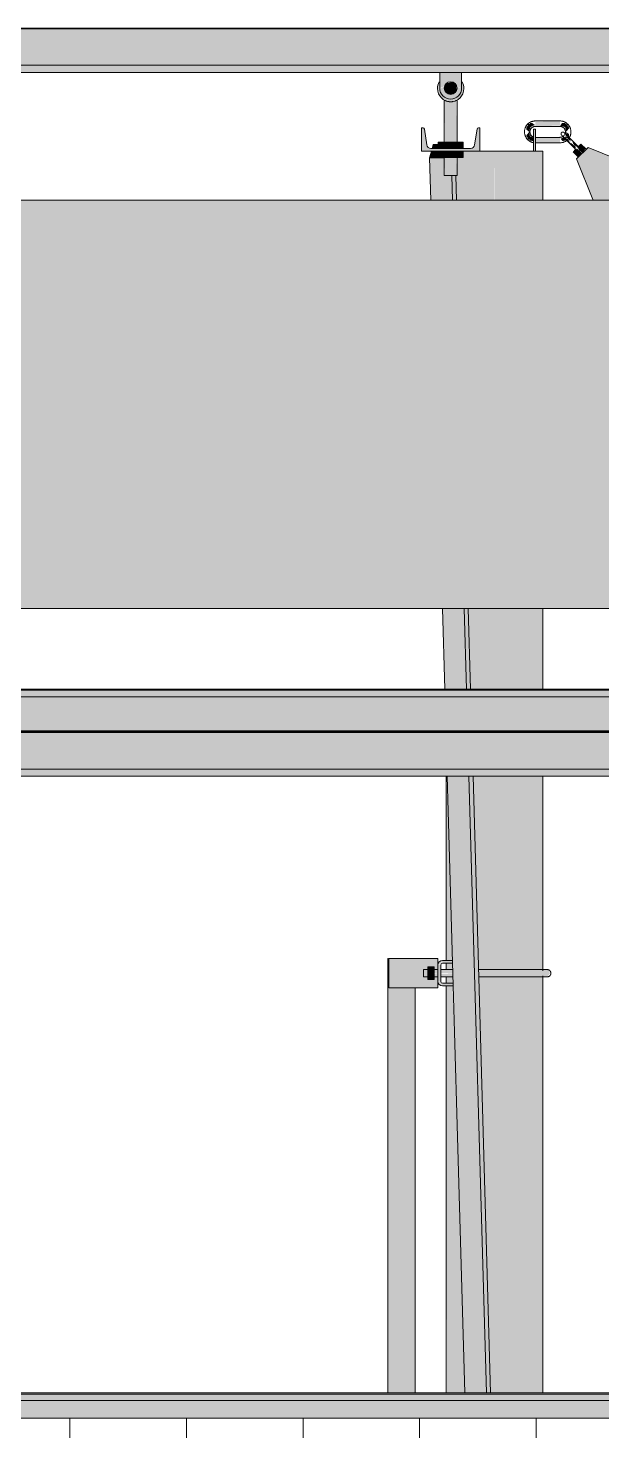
# Model space of a CAD drawing. Header units: inches. Extents: x 20478 to 36684, y -248 to 750.
# Drawn here: x 26660.9 to 26700.3, y 193.6 to 289.8 of the extents above; entities that cross this region are included whole.
import ezdxf

# ---------------------------------------------------------------- set-up
doc = ezdxf.new("R2010")
doc.units = ezdxf.units.IN
doc.header["$MEASUREMENT"] = 0
for name, color, linetype, lineweight in [('A-WALL-PATT', 111, 'Continuous', 13), ('L-SITE-WALL', 31, 'Continuous', 13), ('M-HVAC-DUCT', 70, 'Continuous', 9), ('Q-SPCQ', 91, 'Continuous', 9), ('S-BEAM', 12, 'Continuous', 9)]:
    doc.layers.add(name, color=color, linetype=linetype, lineweight=lineweight)

# ---------------------------------------------------------------- blocks, each defined once
blk = doc.blocks.new('Basketball_Backstop-Performance_Sports_Systems-3103-Ceiling_Hung - 27_-0_ to 27_-11 7_8_-V28-Elevation - South')
at = {"layer": 'Q-SPCQ'}
h = blk.add_hatch(color=256, dxfattribs=at)
h.paths.add_polyline_path([(24756.765, 284.937), (24757.144, 285.041), (24757.415, 285.312), (24757.515, 285.687), (24757.185, 285.779), (24757.108, 285.432), (24756.926, 285.301), (24756.597, 285.297), (24756.399, 285.476), (24756.343, 285.687), (24756.321, 285.798), (24756.023, 285.628), (24756.116, 285.312), (24756.39, 285.038), (24756.652, 284.952)], flags=0)
h.paths.add_polyline_path([(24757.515, 285.687), (24757.515, 286.768), (24756.015, 286.768), (24756.015, 285.687), (24756.356, 285.824), (24756.546, 286.066), (24756.935, 286.066), (24757.232, 285.801)], flags=0)
for points in [[(24756.765, 284.75), (24757.14, 284.839), (24757.296, 284.931), (24757.415, 285.027), (24757.55, 285.203), (24757.666, 285.615), (24757.649, 285.828), (24757.641, 285.891), (24757.515, 286.072), (24757.457, 285.415), (24757.296, 285.157), (24756.951, 284.962), (24756.571, 284.963), (24756.235, 285.157), (24756.041, 285.493), (24756.015, 286.101), (24755.98, 286.109), (24755.863, 285.687), (24755.864, 285.615), (24755.89, 285.422), (24756.116, 285.027), (24756.3, 284.881), (24756.39, 284.839), (24756.692, 284.76)], [(24756.652, 285.265), (24756.984, 285.309), (24757.144, 285.469), (24757.144, 285.906), (24756.878, 286.11), (24756.456, 285.997), (24756.343, 285.801), (24756.343, 285.574), (24756.456, 285.378)], [(24756.926, 281.375), (24758.765, 281.375), (24758.765, 282.955), (24758.574, 282.879), (24758.359, 281.671), (24758.197, 281.563), (24758.131, 281.555), (24755.271, 281.586), (24755.14, 281.729), (24755.122, 281.793), (24754.957, 282.879), (24754.765, 282.955), (24754.765, 281.375)], [(24762.578, 281.375), (24762.578, 282.875), (24762.453, 282.875), (24762.453, 281.375)], [(24762.578, 283.069), (24764.265, 283.117), (24764.265, 283.431), (24762.578, 283.383), (24762.578, 283.088)], [(24756.332, 281.555), (24756.332, 281.992), (24755.899, 281.992), (24755.899, 281.555)], [(24756.926, 281.555), (24757.198, 281.555), (24757.198, 281.992), (24756.332, 281.992), (24756.332, 281.555)], [(24757.198, 281.555), (24757.631, 281.555), (24757.631, 281.992), (24757.198, 281.992)], [(24764.265, 281.944), (24764.265, 282.306), (24762.578, 282.258), (24762.578, 281.944)], [(24765.471, 281.544), (24765.556, 281.601), (24765.233, 281.936), (24765.122, 281.976), (24765.138, 281.925), (24765.233, 281.783), (24765.434, 281.657), (24765.468, 281.601)], [(24756.332, 280.937), (24756.332, 281.375), (24755.899, 281.375), (24755.899, 280.937)], [(24756.926, 280.937), (24757.198, 280.937), (24757.198, 281.375), (24756.332, 281.375), (24756.332, 280.937)], [(24757.631, 280.937), (24757.631, 281.375), (24757.198, 281.375), (24757.198, 280.937)], [(24765.534, 280.969), (24765.79, 281.225), (24765.457, 281.521), (24765.391, 281.477), (24765.359, 281.501), (24765.181, 281.322), (24765.508, 280.995)], [(24765.79, 281.225), (24766.006, 281.521), (24765.666, 281.808), (24765.514, 281.656), (24765.545, 281.589), (24765.494, 281.521), (24765.565, 281.45)], [(24753.39, 196.232), (24753.39, 224), (24752.515, 224), (24752.485, 226), (24752.453, 226), (24752.485, 196.232), (24753.221, 196.232)], [(24755.203, 224), (24755.89, 224), (24755.89, 224.75), (24755.64, 224.75), (24755.64, 224.562), (24755.203, 224.562), (24755.203, 224.75), (24754.89, 224.783), (24754.89, 225.25), (24755.203, 225.25), (24755.203, 225.437), (24755.64, 225.437), (24755.64, 225.25), (24755.89, 225.25), (24755.89, 226), (24752.515, 226), (24752.515, 224), (24754.89, 224)], [(24755.313, 225), (24755.64, 225), (24755.64, 225.437), (24755.203, 225.437), (24755.203, 225)], [(24762.256, 225), (24763.581, 225), (24763.45, 225.215), (24763.252, 225.245), (24761.393, 225.233), (24760.46, 225.232), (24759.765, 225.217), (24759.765, 225), (24761.673, 225)], [(24755.313, 224.562), (24755.64, 224.562), (24755.64, 225), (24755.203, 225), (24755.203, 224.562)], [(24762.636, 224.75), (24763.431, 224.797), (24763.581, 225), (24759.765, 225), (24759.765, 224.759), (24761.873, 224.751)], [(24753.464, 196.232), (24754.328, 196.232), (24754.296, 224), (24753.39, 224), (24753.39, 196.232)]]:
    blk.add_hatch(color=256, dxfattribs=at).paths.add_polyline_path(points, flags=0)
h = blk.add_hatch(color=256, dxfattribs=at)
h.paths.add_polyline_path([(24756.765, 279.687), (24756.765, 280.937), (24756.329, 280.937), (24756.386, 279.687), (24756.652, 279.687)], flags=0)
h.paths.add_polyline_path([(24756.577, 281.992), (24756.765, 281.992), (24756.765, 284.75), (24756.387, 284.833), (24756.335, 284.859), (24756.387, 281.992), (24756.518, 281.992)], flags=0)
h = blk.add_hatch(color=256, dxfattribs=at)
h.paths.add_polyline_path([(24757.075, 279.687), (24757.203, 279.687), (24757.144, 280.937), (24756.765, 280.937), (24756.765, 279.687), (24756.984, 279.687)], flags=0)
h.paths.add_polyline_path([(24756.953, 281.992), (24757.2, 281.992), (24757.143, 284.833), (24756.895, 284.761), (24756.765, 284.75), (24756.765, 281.992), (24756.926, 281.992)], flags=0)
h = blk.add_hatch(color=256, dxfattribs=at)
h.paths.add_polyline_path([(24762.21, 282.945), (24762.254, 282.811), (24762.287, 282.951)], flags=0)
h.paths.add_polyline_path([(24762.287, 283.063), (24762.313, 282.953), (24762.454, 283.019), (24762.313, 283.056)], flags=0)
h.paths.add_polyline_path([(24762.148, 282.687), (24762.21, 282.945), (24762.287, 283.063), (24762.544, 283.156), (24762.341, 283.306), (24762.2, 283.281), (24762.21, 283.216), (24762.047, 283.218), (24762.063, 283.097), (24761.984, 283.065), (24761.947, 282.859), (24762.063, 282.76)], flags=0)
h = blk.add_hatch(color=256, dxfattribs=at)
h.paths.add_polyline_path([(24764.522, 283.055), (24764.389, 283.011), (24764.528, 282.978)], flags=0)
h.paths.add_polyline_path([(24764.641, 282.978), (24764.53, 282.953), (24764.596, 282.811), (24764.634, 282.953)], flags=0)
h.paths.add_polyline_path([(24764.695, 282.687), (24764.884, 282.924), (24764.859, 283.065), (24764.794, 283.055), (24764.796, 283.218), (24764.677, 283.197), (24764.643, 283.281), (24764.42, 283.299), (24764.265, 283.117), (24764.522, 283.055), (24764.641, 282.978), (24764.671, 282.811)], flags=0)
h = blk.add_hatch(color=256, dxfattribs=at)
h.paths.add_polyline_path([(24755.899, 280.918), (24755.899, 280.937), (24755.899, 281.375), (24755.441, 281.375), (24755.333, 280.918), (24755.399, 280.918)], flags=0)
h.paths.add_polyline_path([(24755.491, 281.555), (24755.899, 281.555), (24755.899, 281.832), (24755.568, 281.832)], flags=0)
h = blk.add_hatch(color=256, dxfattribs=at)
h.paths.add_polyline_path([(24762.321, 282.32), (24762.453, 282.364), (24762.315, 282.397)], flags=0)
h.paths.add_polyline_path([(24762.202, 282.397), (24762.313, 282.422), (24762.246, 282.564), (24762.209, 282.422)], flags=0)
h.paths.add_polyline_path([(24762.406, 282.057), (24762.453, 282.173), (24762.453, 282.282), (24762.202, 282.397), (24762.148, 282.687), (24761.959, 282.451), (24761.984, 282.31), (24762.049, 282.32), (24762.047, 282.157), (24762.166, 282.178), (24762.2, 282.094), (24762.341, 282.069)], flags=0)
h = blk.add_hatch(color=256, dxfattribs=at)
h.paths.add_polyline_path([(24764.53, 282.422), (24764.618, 282.485), (24764.56, 282.494), (24764.538, 282.44)], flags=0)
h.paths.add_polyline_path([(24764.556, 282.312), (24764.523, 282.419), (24764.389, 282.356), (24764.523, 282.321)], flags=0)
h.paths.add_polyline_path([(24764.437, 282.057), (24764.639, 282.096), (24764.639, 282.158), (24764.678, 282.197), (24764.523, 282.306), (24764.299, 282.219), (24764.389, 282.114)], flags=0)
h.paths.add_polyline_path([(24764.639, 282.24), (24764.73, 282.285), (24764.687, 282.371), (24764.61, 282.331), (24764.633, 282.258)], flags=0)
h.paths.add_polyline_path([(24764.862, 282.329), (24764.896, 282.516), (24764.695, 282.687), (24764.704, 282.485), (24764.861, 282.331)], flags=0)
h = blk.add_hatch(color=256, dxfattribs=at)
h.paths.add_polyline_path([(24764.909, 281.935), (24764.909, 282.038), (24764.852, 282.116), (24764.829, 282.186), (24764.675, 282.258), (24764.639, 282.24), (24764.741, 282.129)], flags=0)
h.paths.add_polyline_path([(24764.639, 282.24), (24764.546, 282.384), (24764.557, 282.312), (24764.631, 282.247)], flags=0)
h = blk.add_hatch(color=256, dxfattribs=at)
h.paths.add_polyline_path([(24765.018, 282.043), (24764.95, 282.147), (24765.08, 282.106), (24764.861, 282.331), (24764.631, 282.384), (24764.917, 282.098)], flags=0)
h.paths.add_polyline_path([(24764.704, 282.485), (24764.572, 282.584), (24764.575, 282.493)], flags=0)
h.paths.add_polyline_path([(24764.861, 282.331), (24764.704, 282.485), (24764.631, 282.419), (24764.722, 282.384)], flags=0)
h = blk.add_hatch(color=256, dxfattribs=at)
h.paths.add_polyline_path([(24765.418, 281.457), (24765.415, 281.548), (24765.331, 281.521), (24765.393, 281.476)], flags=0)
h.paths.add_polyline_path([(24765.286, 281.555), (24765.359, 281.622), (24765.359, 281.657), (24765.013, 281.935), (24765.02, 281.9), (24764.909, 281.935), (24765.233, 281.608)], flags=0)
h = blk.add_hatch(color=256, dxfattribs=at)
h.paths.add_polyline_path([(24757.732, 196.232), (24759.226, 196.232), (24758.018, 238.518), (24756.524, 238.518), (24757.527, 203.407)], flags=0)
h.paths.add_polyline_path([(24757.848, 244.482), (24757.69, 250), (24756.196, 250), (24756.354, 244.482), (24756.926, 244.482)], flags=0)
h.paths.add_polyline_path([(24756.546, 278), (24756.891, 278), (24756.842, 279.687), (24756.328, 279.687), (24756.328, 280.918), (24755.313, 280.918), (24755.397, 278), (24756.483, 278)], flags=0)
h = blk.add_hatch(color=256, dxfattribs=at)
h.paths.add_polyline_path([(24756.897, 196.232), (24757.732, 196.232), (24756.897, 224.125), (24756.453, 224.125), (24756.511, 196.232), (24756.736, 196.232)], flags=0)
h.paths.add_polyline_path([(24759.765, 196.232), (24759.765, 224.75), (24758.692, 224.75), (24759.507, 196.232)], flags=0)
h.paths.add_polyline_path([(24756.926, 224.312), (24756.93, 224.312), (24756.897, 224.75), (24756.453, 224.75), (24756.492, 224.312), (24756.897, 224.312)], flags=0)
h.paths.add_polyline_path([(24756.897, 225.25), (24756.903, 225.25), (24756.891, 225.687), (24756.453, 225.687), (24756.491, 225.25), (24756.678, 225.25)], flags=0)
h.paths.add_polyline_path([(24759.765, 225.25), (24759.765, 238.518), (24758.299, 238.518), (24758.678, 225.25), (24759.199, 225.25)], flags=0)
h.paths.add_polyline_path([(24756.491, 225.875), (24756.885, 225.875), (24756.482, 238.518), (24756.453, 238.518), (24756.453, 225.875)], flags=0)
h.paths.add_polyline_path([(24759.099, 244.482), (24759.765, 244.482), (24759.765, 250), (24757.971, 250), (24758.129, 244.482), (24758.908, 244.482)], flags=0)
h.paths.add_polyline_path([(24758.925, 278), (24759.765, 278), (24759.765, 281.375), (24757.631, 281.375), (24757.631, 280.937), (24757.201, 280.918), (24757.144, 279.687), (24757.123, 279.687), (24757.203, 278), (24758.908, 278)], flags=0)
h = blk.add_hatch(color=256, dxfattribs=at)
h.paths.add_polyline_path([(24759.765, 196.232), (24763.078, 196.232), (24763.078, 224.759), (24760.623, 224.768), (24759.765, 224.75), (24759.765, 203.407)], flags=0)
h.paths.add_polyline_path([(24761.853, 225.211), (24763.078, 225.25), (24763.078, 238.518), (24759.765, 238.518), (24759.765, 225.241), (24761.673, 225.22)], flags=0)
h.paths.add_polyline_path([(24760.474, 244.482), (24763.078, 244.482), (24763.078, 250), (24759.765, 250), (24759.765, 244.482), (24759.956, 244.482)], flags=0)
h.paths.add_polyline_path([(24760.499, 278), (24763.078, 278), (24763.078, 281.375), (24759.765, 281.375), (24759.783, 278), (24760.474, 278)], flags=0)
h = blk.add_hatch(color=256, dxfattribs=at)
h.paths.add_polyline_path([(24768.201, 278), (24769.968, 278), (24770.06, 278.208), (24770.138, 278.662), (24770.103, 279.121), (24769.885, 279.671), (24769.71, 279.945), (24769.375, 280.261), (24768.682, 280.605), (24766.188, 281.623), (24765.393, 280.827), (24766.552, 278), (24768.154, 278)], flags=0)
h.paths.add_polyline_path([(24768.088, 278.312), (24767.99, 278.353), (24767.76, 278.75), (24768.049, 279.187), (24768.533, 279.16), (24768.763, 278.738), (24768.456, 278.312), (24768.107, 278.312)], flags=0)
h = blk.add_hatch(color=256, dxfattribs=at)
h.paths.add_polyline_path([(24759.226, 196.232), (24759.507, 196.232), (24758.299, 238.518), (24758.018, 238.518), (24759.021, 203.407)], flags=0)
h.paths.add_polyline_path([(24757.848, 244.482), (24758.129, 244.482), (24757.971, 250), (24757.69, 250), (24757.766, 247.346)], flags=0)
h.paths.add_polyline_path([(24756.891, 278), (24757.172, 278), (24757.075, 279.687), (24756.842, 279.687), (24756.878, 278.428)], flags=0)
h = blk.add_hatch(color=256, dxfattribs=at)
h.paths.add_polyline_path([(24755.203, 225), (24755.203, 225.25), (24754.89, 225.217), (24754.89, 225)], flags=0)
h.paths.add_polyline_path([(24755.89, 225), (24755.89, 225.25), (24755.64, 225.217), (24755.64, 225)], flags=0)
h.paths.add_polyline_path([(24756.078, 225), (24756.91, 225.027), (24756.903, 225.25), (24756.078, 225.217), (24756.078, 225.016)], flags=0)
h.paths.add_polyline_path([(24758.685, 225), (24759.765, 225), (24759.765, 225.25), (24758.679, 225.208), (24758.684, 225.05)], flags=0)
h = blk.add_hatch(color=256, dxfattribs=at)
h.paths.add_polyline_path([(24756.203, 224.125), (24756.17, 224.317), (24756.122, 224.136)], flags=0)
h.paths.add_polyline_path([(24756.935, 224.125), (24756.926, 224.312), (24756.203, 224.312), (24756.203, 224.125), (24756.926, 224.125)], flags=0)
h.paths.add_polyline_path([(24755.901, 224.357), (24756.082, 224.405), (24755.89, 224.437)], flags=0)
h.paths.add_polyline_path([(24755.932, 224.281), (24756.094, 224.375), (24755.901, 224.357)], flags=0)
h.paths.add_polyline_path([(24755.982, 224.217), (24756.114, 224.349), (24755.932, 224.281)], flags=0)
h.paths.add_polyline_path([(24756.122, 224.136), (24756.14, 224.329), (24755.982, 224.217), (24756.046, 224.167)], flags=0)
h.paths.add_polyline_path([(24755.89, 225.562), (24756.082, 225.595), (24755.901, 225.643)], flags=0)
h.paths.add_polyline_path([(24755.89, 224.437), (24756.078, 224.437), (24756.078, 225.562), (24755.89, 225.562)], flags=0)
h.paths.add_polyline_path([(24756.094, 225.625), (24755.932, 225.719), (24755.901, 225.643)], flags=0)
h.paths.add_polyline_path([(24756.114, 225.651), (24755.982, 225.783), (24755.932, 225.719)], flags=0)
h.paths.add_polyline_path([(24756.122, 225.864), (24756.17, 225.683), (24756.203, 225.875)], flags=0)
h.paths.add_polyline_path([(24756.14, 225.671), (24756.122, 225.864), (24755.982, 225.783)], flags=0)
h.paths.add_polyline_path([(24756.891, 225.687), (24756.885, 225.875), (24756.203, 225.875), (24756.203, 225.687)], flags=0)
h = blk.add_hatch(color=256, dxfattribs=at)
h.paths.add_polyline_path([(24756.917, 224.75), (24756.91, 225), (24756.078, 224.951), (24756.078, 224.75)], flags=0)
h.paths.add_polyline_path([(24754.89, 224.75), (24755.203, 224.786), (24755.203, 225), (24754.89, 225), (24754.89, 224.759)], flags=0)
h.paths.add_polyline_path([(24755.89, 224.75), (24755.89, 225), (24755.64, 224.945), (24755.64, 224.75)], flags=0)
h.paths.add_polyline_path([(24758.692, 224.75), (24759.765, 224.783), (24759.765, 225), (24758.686, 224.986), (24758.692, 224.757)], flags=0)
for p, q in [((24756.015, 286.768), (24756.015, 285.687)), ((24757.515, 285.687), (24757.515, 286.768)), ((24756.328, 284.862), (24756.328, 281.992)), ((24756.328, 284.862), (24756.328, 281.992)), ((24757.203, 281.992), (24757.203, 284.862)), ((24757.203, 281.992), (24757.203, 284.862)), ((24754.868, 282.955), (24754.765, 282.955)), ((24754.765, 282.955), (24754.765, 281.375)), ((24755.122, 281.793), (24754.957, 282.879)), ((24758.574, 282.879), (24758.408, 281.793)), ((24758.765, 282.955), (24758.663, 282.955)), ((24758.765, 281.375), (24758.765, 282.955)), ((24762.453, 281.375), (24762.453, 282.875)), ((24762.578, 282.875), (24762.453, 282.875)), ((24764.265, 283.437), (24762.578, 283.437)), ((24762.578, 283.062), (24764.265, 283.062)), ((24762.578, 282.875), (24762.578, 281.375)), ((24755.568, 281.832), (24755.491, 281.555)), ((24755.899, 281.832), (24755.568, 281.832)), ((24755.899, 281.992), (24756.332, 281.992)), ((24755.899, 281.555), (24755.899, 281.992)), ((24756.332, 281.992), (24757.198, 281.992)), ((24756.332, 281.555), (24756.332, 281.992)), ((24757.198, 281.992), (24757.631, 281.992)), ((24757.198, 281.555), (24757.198, 281.992)), ((24757.631, 281.992), (24757.631, 281.555)), ((24764.265, 282.312), (24762.578, 282.312)), ((24762.578, 281.937), (24764.265, 281.937)), ((24765.565, 281.707), (24765.693, 281.835)), ((24766.056, 281.49), (24765.702, 281.844)), ((24754.765, 281.375), (24758.765, 281.375)), ((24755.441, 281.375), (24755.313, 280.918)), ((24755.313, 280.918), (24756.341, 280.918)), ((24755.313, 280.918), (24755.397, 278)), ((24758.131, 281.555), (24755.399, 281.555)), ((24755.899, 280.937), (24755.899, 281.375)), ((24756.332, 280.937), (24755.899, 280.937)), ((24756.328, 280.937), (24756.328, 279.687)), ((24756.332, 280.937), (24756.332, 281.375)), ((24757.198, 280.937), (24756.332, 280.937)), ((24757.198, 280.937), (24757.198, 281.375)), ((24757.631, 280.937), (24757.198, 280.937)), ((24757.203, 279.687), (24757.203, 280.937)), ((24757.631, 281.375), (24757.631, 280.937)), ((24758.759, 281.375), (24759.765, 281.375)), ((24759.765, 281.375), (24763.078, 281.375)), ((24763.078, 278), (24763.078, 281.375)), ((24765.172, 281.313), (24765.525, 280.96)), ((24765.181, 281.322), (24765.304, 281.446)), ((24765.393, 280.827), (24766.188, 281.623)), ((24768.974, 280.486), (24766.188, 281.623)), ((24765.393, 280.827), (24766.529, 278.042)), ((24756.765, 279.687), (24756.328, 279.687)), ((24757.203, 279.687), (24756.765, 279.687)), ((24756.891, 278), (24756.842, 279.687)), ((24757.172, 278), (24757.123, 279.687)), ((24756.196, 250), (24756.354, 244.482)), ((24757.848, 244.482), (24757.69, 250)), ((24758.129, 244.482), (24757.971, 250)), ((24763.078, 244.482), (24763.078, 250)), ((24756.453, 238.518), (24756.453, 225.875)), ((24756.524, 238.518), (24757.732, 196.232)), ((24759.226, 196.232), (24758.018, 238.518)), ((24759.507, 196.232), (24758.299, 238.518)), ((24763.078, 225.168), (24763.078, 238.518)), ((24752.453, 226), (24752.453, 196.232)), ((24752.453, 226), (24752.485, 226)), ((24752.515, 224), (24752.515, 226)), ((24755.89, 226), (24752.515, 226)), ((24755.89, 225.25), (24754.89, 225.25)), ((24754.89, 225), (24754.89, 225.25)), ((24755.203, 225), (24755.203, 225.437)), ((24755.64, 225.437), (24755.203, 225.437)), ((24755.64, 225.437), (24755.64, 225)), ((24755.89, 226), (24755.89, 225.562)), ((24755.89, 225.562), (24755.89, 224.437)), ((24756.078, 224.437), (24756.078, 225.562)), ((24756.903, 225.25), (24756.078, 225.25)), ((24756.885, 225.875), (24756.203, 225.875)), ((24756.203, 225.687), (24756.891, 225.687)), ((24756.453, 225.687), (24756.453, 225.241)), ((24759.765, 225.25), (24758.678, 225.25)), ((24754.89, 224.75), (24754.89, 225)), ((24754.89, 224.75), (24755.89, 224.75)), ((24755.203, 224.562), (24755.203, 225)), ((24755.203, 225), (24755.64, 225)), ((24755.64, 224.562), (24755.203, 224.562)), ((24755.64, 225), (24755.64, 224.562)), ((24755.89, 224.437), (24755.89, 224)), ((24756.078, 224.75), (24756.917, 224.75)), ((24756.203, 224.312), (24756.926, 224.312)), ((24756.926, 224.125), (24756.203, 224.125)), ((24756.453, 224.767), (24756.453, 224.312)), ((24756.453, 224.125), (24756.453, 196.232)), ((24758.692, 224.75), (24759.765, 224.75)), ((24763.078, 196.232), (24763.078, 224.83)), ((24752.515, 224), (24755.89, 224)), ((24754.328, 196.232), (24754.328, 224))]:
    blk.add_line(p, q, dxfattribs=at)
at = {"layer": 'Q-SPCQ', "flags": 128}
for points in [[(24762.578, 283.437), (24762.548, 283.437), (24762.518, 283.435), (24762.488, 283.432), (24762.458, 283.428), (24762.429, 283.423), (24762.399, 283.416), (24762.37, 283.408), (24762.342, 283.399), (24762.314, 283.389), (24762.286, 283.378), (24762.258, 283.366), (24762.231, 283.353), (24762.205, 283.338), (24762.179, 283.323), (24762.154, 283.307), (24762.13, 283.289), (24762.106, 283.271), (24762.083, 283.251), (24762.061, 283.231), (24762.04, 283.21), (24762.019, 283.188), (24762, 283.165), (24761.981, 283.142), (24761.963, 283.118), (24761.947, 283.093), (24761.931, 283.067), (24761.916, 283.041), (24761.903, 283.014), (24761.89, 282.987), (24761.879, 282.959), (24761.868, 282.931), (24761.859, 282.903), (24761.851, 282.874), (24761.844, 282.844), (24761.839, 282.815), (24761.834, 282.785), (24761.831, 282.756), (24761.829, 282.726), (24761.828, 282.696), (24761.828, 282.687)], [(24762.203, 282.687), (24762.203, 282.702), (24762.204, 282.717), (24762.205, 282.732), (24762.208, 282.747), (24762.21, 282.762), (24762.213, 282.777), (24762.217, 282.791), (24762.222, 282.805), (24762.227, 282.82), (24762.232, 282.834), (24762.238, 282.847), (24762.245, 282.861), (24762.252, 282.874), (24762.26, 282.887), (24762.268, 282.899), (24762.277, 282.911), (24762.286, 282.923), (24762.296, 282.935), (24762.306, 282.946), (24762.316, 282.957), (24762.327, 282.967), (24762.339, 282.977), (24762.351, 282.986), (24762.363, 282.995), (24762.375, 283.003), (24762.388, 283.011), (24762.401, 283.018), (24762.414, 283.025), (24762.428, 283.031), (24762.442, 283.037), (24762.456, 283.042), (24762.47, 283.047), (24762.485, 283.051), (24762.499, 283.054), (24762.514, 283.057), (24762.529, 283.059), (24762.544, 283.061), (24762.559, 283.062), (24762.574, 283.062), (24762.578, 283.062)], [(24765.015, 282.687), (24765.015, 282.717), (24765.013, 282.747), (24765.01, 282.777), (24765.006, 282.807), (24765, 282.837), (24764.994, 282.866), (24764.986, 282.895), (24764.977, 282.923), (24764.967, 282.952), (24764.956, 282.98), (24764.944, 283.007), (24764.93, 283.034), (24764.916, 283.06), (24764.901, 283.086), (24764.884, 283.111), (24764.867, 283.135), (24764.848, 283.159), (24764.829, 283.182), (24764.809, 283.204), (24764.788, 283.226), (24764.766, 283.246), (24764.743, 283.266), (24764.72, 283.284), (24764.695, 283.302), (24764.67, 283.319), (24764.645, 283.334), (24764.619, 283.349), (24764.592, 283.363), (24764.565, 283.375), (24764.537, 283.387), (24764.509, 283.397), (24764.48, 283.406), (24764.451, 283.414), (24764.422, 283.421), (24764.393, 283.427), (24764.363, 283.431), (24764.333, 283.434), (24764.303, 283.437), (24764.273, 283.437), (24764.265, 283.437)], [(24764.265, 283.062), (24764.28, 283.062), (24764.295, 283.061), (24764.31, 283.06), (24764.325, 283.058), (24764.34, 283.055), (24764.354, 283.052), (24764.369, 283.048), (24764.383, 283.043), (24764.397, 283.038), (24764.411, 283.033), (24764.425, 283.027), (24764.438, 283.02), (24764.452, 283.013), (24764.464, 283.005), (24764.477, 282.997), (24764.489, 282.988), (24764.501, 282.979), (24764.512, 282.969), (24764.524, 282.959), (24764.534, 282.949), (24764.544, 282.938), (24764.554, 282.926), (24764.564, 282.915), (24764.572, 282.903), (24764.581, 282.89), (24764.589, 282.877), (24764.596, 282.864), (24764.603, 282.851), (24764.609, 282.837), (24764.615, 282.823), (24764.62, 282.809), (24764.624, 282.795), (24764.628, 282.781), (24764.632, 282.766), (24764.635, 282.751), (24764.637, 282.736), (24764.639, 282.722), (24764.64, 282.707), (24764.64, 282.692), (24764.64, 282.687)], [(24761.828, 282.687), (24761.828, 282.658), (24761.83, 282.628), (24761.833, 282.598), (24761.837, 282.568), (24761.843, 282.538), (24761.849, 282.509), (24761.857, 282.48), (24761.866, 282.452), (24761.876, 282.423), (24761.887, 282.395), (24761.899, 282.368), (24761.912, 282.341), (24761.927, 282.315), (24761.942, 282.289), (24761.959, 282.264), (24761.976, 282.24), (24761.995, 282.216), (24762.014, 282.193), (24762.034, 282.171), (24762.055, 282.149), (24762.077, 282.129), (24762.1, 282.109), (24762.123, 282.091), (24762.148, 282.073), (24762.172, 282.056), (24762.198, 282.041), (24762.224, 282.026), (24762.251, 282.012), (24762.278, 282), (24762.306, 281.988), (24762.334, 281.978), (24762.363, 281.969), (24762.392, 281.961), (24762.421, 281.954), (24762.45, 281.948)], [(24762.446, 282.337), (24762.432, 282.342), (24762.418, 282.348), (24762.405, 282.355), (24762.391, 282.362), (24762.379, 282.37), (24762.366, 282.378), (24762.354, 282.387), (24762.342, 282.396), (24762.33, 282.406), (24762.319, 282.416), (24762.309, 282.426), (24762.298, 282.437), (24762.289, 282.449), (24762.279, 282.46), (24762.271, 282.472), (24762.262, 282.485), (24762.254, 282.498), (24762.247, 282.511), (24762.24, 282.524), (24762.234, 282.538), (24762.228, 282.552), (24762.223, 282.566), (24762.218, 282.58), (24762.214, 282.594), (24762.211, 282.609), (24762.208, 282.624), (24762.206, 282.639), (24762.204, 282.653), (24762.203, 282.668), (24762.203, 282.683), (24762.203, 282.687)], [(24764.526, 282.418), (24764.516, 282.408), (24764.504, 282.398), (24764.492, 282.389), (24764.48, 282.38), (24764.468, 282.372), (24764.455, 282.364), (24764.442, 282.357), (24764.429, 282.35), (24764.415, 282.344), (24764.401, 282.338), (24764.387, 282.333), (24764.373, 282.328), (24764.358, 282.324), (24764.344, 282.321), (24764.329, 282.318), (24764.314, 282.316), (24764.299, 282.314), (24764.284, 282.313), (24764.269, 282.313), (24764.265, 282.312)], [(24764.265, 281.937), (24764.295, 281.938), (24764.325, 281.94), (24764.355, 281.943), (24764.385, 281.947), (24764.414, 281.952), (24764.444, 281.959), (24764.472, 281.967), (24764.501, 281.976), (24764.529, 281.986), (24764.557, 281.997), (24764.585, 282.009), (24764.612, 282.022), (24764.638, 282.037), (24764.664, 282.052), (24764.689, 282.068), (24764.713, 282.086), (24764.737, 282.104)], [(24764.376, 282.462), (24764.373, 282.466), (24764.369, 282.47), (24764.366, 282.474), (24764.363, 282.478), (24764.36, 282.482), (24764.358, 282.486), (24764.355, 282.49), (24764.353, 282.495), (24764.351, 282.499), (24764.349, 282.504), (24764.347, 282.508), (24764.345, 282.513), (24764.344, 282.518), (24764.343, 282.523), (24764.342, 282.528), (24764.341, 282.533), (24764.34, 282.538), (24764.34, 282.543), (24764.34, 282.548), (24764.34, 282.553), (24764.34, 282.558), (24764.34, 282.563), (24764.341, 282.567), (24764.341, 282.572), (24764.342, 282.577), (24764.344, 282.582), (24764.345, 282.587), (24764.346, 282.592), (24764.348, 282.596), (24764.35, 282.601), (24764.352, 282.606), (24764.355, 282.61), (24764.357, 282.614), (24764.36, 282.619), (24764.362, 282.623), (24764.365, 282.627), (24764.368, 282.631), (24764.372, 282.634), (24764.375, 282.638), (24764.376, 282.639)], [(24764.376, 282.639), (24764.38, 282.643), (24764.383, 282.646), (24764.387, 282.649), (24764.391, 282.652), (24764.395, 282.655), (24764.4, 282.658), (24764.404, 282.66), (24764.408, 282.662), (24764.413, 282.665), (24764.418, 282.667), (24764.422, 282.668), (24764.427, 282.67), (24764.432, 282.671), (24764.437, 282.673), (24764.441, 282.674), (24764.446, 282.674), (24764.451, 282.675), (24764.456, 282.675), (24764.461, 282.676), (24764.466, 282.676), (24764.471, 282.676), (24764.476, 282.675), (24764.481, 282.675), (24764.486, 282.674), (24764.491, 282.673), (24764.496, 282.672), (24764.501, 282.67), (24764.506, 282.669), (24764.51, 282.667), (24764.515, 282.665), (24764.519, 282.663), (24764.524, 282.661), (24764.528, 282.658), (24764.532, 282.656), (24764.537, 282.653), (24764.541, 282.65), (24764.545, 282.647), (24764.548, 282.643), (24764.552, 282.64), (24764.553, 282.639)], [(24764.498, 282.341), (24764.485, 282.354), (24764.472, 282.366), (24764.46, 282.378), (24764.449, 282.389), (24764.439, 282.4), (24764.429, 282.409), (24764.42, 282.418), (24764.412, 282.426), (24764.405, 282.434), (24764.398, 282.44), (24764.393, 282.446), (24764.388, 282.451), (24764.384, 282.455), (24764.381, 282.458), (24764.378, 282.46), (24764.377, 282.462), (24764.376, 282.462)], [(24764.376, 282.462), (24764.377, 282.462), (24764.378, 282.461), (24764.38, 282.458), (24764.383, 282.456), (24764.387, 282.452), (24764.391, 282.447), (24764.397, 282.442), (24764.403, 282.435), (24764.41, 282.428), (24764.418, 282.42), (24764.427, 282.412), (24764.436, 282.402), (24764.446, 282.392), (24764.457, 282.381), (24764.469, 282.37), (24764.481, 282.357), (24764.494, 282.344), (24764.508, 282.331), (24764.522, 282.316), (24764.537, 282.301), (24764.552, 282.286), (24764.569, 282.27), (24764.585, 282.253), (24764.602, 282.236), (24764.62, 282.219), (24764.638, 282.2), (24764.657, 282.182), (24764.675, 282.163), (24764.695, 282.144), (24764.714, 282.124), (24764.734, 282.104), (24764.754, 282.084), (24764.775, 282.064), (24764.796, 282.043), (24764.816, 282.022), (24764.837, 282.001), (24764.858, 281.98), (24764.88, 281.959), (24764.901, 281.938), (24764.906, 281.932)], [(24764.583, 282.488), (24764.575, 282.476), (24764.566, 282.464), (24764.557, 282.452), (24764.547, 282.44)], [(24765.083, 282.109), (24765.062, 282.13), (24765.041, 282.151), (24765.02, 282.172), (24764.999, 282.193), (24764.978, 282.214), (24764.957, 282.235), (24764.937, 282.255), (24764.916, 282.276), (24764.896, 282.296), (24764.877, 282.315), (24764.857, 282.335), (24764.838, 282.354), (24764.82, 282.372), (24764.802, 282.39), (24764.784, 282.408), (24764.767, 282.425), (24764.75, 282.442), (24764.734, 282.458), (24764.718, 282.474), (24764.703, 282.489), (24764.688, 282.504), (24764.674, 282.518), (24764.661, 282.531), (24764.649, 282.543), (24764.637, 282.555), (24764.626, 282.566), (24764.616, 282.576), (24764.606, 282.586), (24764.597, 282.595), (24764.589, 282.603), (24764.582, 282.61), (24764.575, 282.617), (24764.57, 282.622), (24764.565, 282.627), (24764.561, 282.631), (24764.557, 282.635), (24764.555, 282.637), (24764.554, 282.638), (24764.553, 282.639)], [(24764.553, 282.639), (24764.553, 282.639), (24764.555, 282.637), (24764.557, 282.635), (24764.56, 282.632), (24764.563, 282.629), (24764.568, 282.624), (24764.574, 282.618), (24764.58, 282.612), (24764.587, 282.605), (24764.595, 282.597), (24764.603, 282.589), (24764.613, 282.579), (24764.623, 282.569), (24764.634, 282.558), (24764.646, 282.546), (24764.658, 282.534)], [(24764.64, 282.687), (24764.64, 282.673), (24764.639, 282.658), (24764.638, 282.643), (24764.635, 282.628), (24764.633, 282.613), (24764.629, 282.598), (24764.626, 282.584), (24764.621, 282.57)], [(24764.906, 281.932), (24764.885, 281.953), (24764.864, 281.974), (24764.843, 281.995), (24764.822, 282.016), (24764.801, 282.037), (24764.78, 282.058), (24764.76, 282.079), (24764.74, 282.099), (24764.72, 282.119), (24764.7, 282.139), (24764.681, 282.158)], [(24764.871, 282.321), (24764.891, 282.301), (24764.911, 282.281), (24764.931, 282.261), (24764.952, 282.24), (24764.972, 282.22), (24764.993, 282.199), (24765.014, 282.178), (24765.035, 282.157), (24765.056, 282.136), (24765.078, 282.114), (24765.083, 282.109)], [(24764.906, 281.932), (24764.928, 281.911), (24764.949, 281.89), (24764.97, 281.868), (24764.991, 281.847), (24765.012, 281.827), (24765.033, 281.806), (24765.053, 281.785), (24765.073, 281.765), (24765.093, 281.745), (24765.113, 281.725), (24765.132, 281.706), (24765.151, 281.687), (24765.17, 281.668), (24765.188, 281.65), (24765.206, 281.633), (24765.223, 281.615), (24765.24, 281.599), (24765.256, 281.582), (24765.272, 281.567), (24765.287, 281.552), (24765.301, 281.537), (24765.315, 281.523), (24765.328, 281.51), (24765.341, 281.498), (24765.353, 281.486), (24765.364, 281.475), (24765.374, 281.464), (24765.384, 281.455), (24765.393, 281.446), (24765.401, 281.438), (24765.408, 281.43), (24765.415, 281.424), (24765.42, 281.418), (24765.425, 281.413), (24765.429, 281.409), (24765.432, 281.406), (24765.435, 281.404), (24765.436, 281.402), (24765.437, 281.402)], [(24765.332, 281.507), (24765.319, 281.52), (24765.305, 281.533), (24765.291, 281.548), (24765.276, 281.562), (24765.26, 281.578), (24765.244, 281.594), (24765.228, 281.611), (24765.211, 281.628), (24765.193, 281.645), (24765.175, 281.664), (24765.156, 281.682), (24765.138, 281.701), (24765.118, 281.72), (24765.099, 281.74), (24765.079, 281.76), (24765.059, 281.78), (24765.038, 281.8), (24765.017, 281.821), (24764.997, 281.842), (24764.976, 281.863), (24764.955, 281.884), (24764.933, 281.905), (24764.912, 281.926), (24764.906, 281.932)], [(24764.912, 282.308), (24764.927, 282.334), (24764.94, 282.361), (24764.953, 282.388), (24764.964, 282.416), (24764.975, 282.444), (24764.984, 282.472), (24764.992, 282.501), (24764.999, 282.531), (24765.004, 282.56), (24765.009, 282.59), (24765.012, 282.619), (24765.014, 282.649), (24765.015, 282.679), (24765.015, 282.687)], [(24765.083, 282.109), (24765.104, 282.088), (24765.126, 282.066), (24765.147, 282.045), (24765.168, 282.024), (24765.189, 282.003), (24765.209, 281.983), (24765.23, 281.962), (24765.25, 281.942), (24765.27, 281.922), (24765.29, 281.902), (24765.309, 281.883), (24765.328, 281.864), (24765.347, 281.845), (24765.365, 281.827), (24765.383, 281.809), (24765.4, 281.792), (24765.417, 281.775), (24765.433, 281.759), (24765.449, 281.743), (24765.464, 281.728), (24765.478, 281.714), (24765.492, 281.7), (24765.505, 281.687)], [(24765.614, 281.578), (24765.613, 281.579), (24765.612, 281.58), (24765.61, 281.582), (24765.607, 281.585), (24765.603, 281.589), (24765.598, 281.594), (24765.593, 281.599), (24765.587, 281.605), (24765.58, 281.612), (24765.572, 281.62), (24765.563, 281.629), (24765.554, 281.638), (24765.543, 281.649), (24765.533, 281.659), (24765.521, 281.671), (24765.509, 281.683), (24765.496, 281.696), (24765.482, 281.71), (24765.468, 281.724), (24765.453, 281.739), (24765.437, 281.755), (24765.421, 281.771), (24765.405, 281.787), (24765.387, 281.805), (24765.37, 281.822), (24765.352, 281.84), (24765.333, 281.859), (24765.314, 281.878), (24765.295, 281.897), (24765.275, 281.917), (24765.255, 281.937), (24765.235, 281.957), (24765.215, 281.977), (24765.194, 281.998), (24765.173, 282.019), (24765.152, 282.04), (24765.131, 282.061), (24765.11, 282.082), (24765.089, 282.103), (24765.083, 282.109)], [(24765.437, 281.402), (24765.436, 281.402), (24765.435, 281.403), (24765.433, 281.405), (24765.43, 281.408), (24765.426, 281.412), (24765.422, 281.417), (24765.416, 281.422), (24765.41, 281.429), (24765.403, 281.436), (24765.395, 281.444), (24765.386, 281.452), (24765.377, 281.462), (24765.367, 281.472)], [(24765.614, 281.402), (24765.61, 281.398), (24765.606, 281.395), (24765.602, 281.392), (24765.598, 281.389), (24765.594, 281.386), (24765.59, 281.383), (24765.586, 281.381), (24765.581, 281.378), (24765.577, 281.376), (24765.572, 281.374), (24765.568, 281.372), (24765.563, 281.371), (24765.558, 281.369), (24765.553, 281.368), (24765.548, 281.367), (24765.543, 281.366), (24765.538, 281.366), (24765.533, 281.365), (24765.528, 281.365), (24765.523, 281.365), (24765.518, 281.365), (24765.513, 281.366), (24765.508, 281.366), (24765.503, 281.367), (24765.499, 281.368), (24765.494, 281.369), (24765.489, 281.37), (24765.484, 281.372), (24765.479, 281.374), (24765.475, 281.376), (24765.47, 281.378), (24765.466, 281.38), (24765.461, 281.382), (24765.457, 281.385), (24765.453, 281.388), (24765.449, 281.391), (24765.445, 281.394), (24765.441, 281.397), (24765.438, 281.401), (24765.437, 281.402)], [(24765.541, 281.651), (24765.551, 281.641), (24765.561, 281.631), (24765.569, 281.623), (24765.578, 281.614), (24765.585, 281.607), (24765.591, 281.601), (24765.597, 281.595), (24765.602, 281.59), (24765.606, 281.586), (24765.609, 281.583), (24765.611, 281.581), (24765.613, 281.579), (24765.614, 281.578)], [(24765.614, 281.578), (24765.617, 281.575), (24765.62, 281.571), (24765.624, 281.567), (24765.627, 281.563), (24765.629, 281.559), (24765.632, 281.555), (24765.635, 281.551), (24765.637, 281.546), (24765.639, 281.542), (24765.641, 281.537), (24765.643, 281.532), (24765.644, 281.528), (24765.646, 281.523), (24765.647, 281.518), (24765.648, 281.513), (24765.649, 281.508), (24765.649, 281.503), (24765.65, 281.498), (24765.65, 281.493), (24765.65, 281.488), (24765.65, 281.483), (24765.65, 281.478), (24765.649, 281.473), (24765.648, 281.468), (24765.647, 281.463), (24765.646, 281.459), (24765.645, 281.454), (24765.643, 281.449), (24765.642, 281.444), (24765.64, 281.44), (24765.637, 281.435), (24765.635, 281.431), (24765.633, 281.426), (24765.63, 281.422), (24765.627, 281.418), (24765.624, 281.414), (24765.621, 281.41), (24765.618, 281.406), (24765.615, 281.403), (24765.614, 281.402)], [(24763.39, 225.25), (24763.387, 225.25), (24763.379, 225.25), (24763.364, 225.25), (24763.344, 225.25), (24763.318, 225.25), (24763.286, 225.25), (24763.249, 225.25), (24763.206, 225.25), (24763.158, 225.25), (24763.104, 225.25), (24763.045, 225.25), (24762.981, 225.25), (24762.911, 225.25), (24762.837, 225.25), (24762.757, 225.25), (24762.673, 225.25), (24762.584, 225.25), (24762.491, 225.25), (24762.393, 225.25), (24762.291, 225.25), (24762.185, 225.25), (24762.075, 225.25), (24761.961, 225.25), (24761.844, 225.25), (24761.724, 225.25), (24761.6, 225.25), (24761.474, 225.25), (24761.345, 225.25), (24761.213, 225.25), (24761.079, 225.25), (24760.943, 225.25), (24760.805, 225.25), (24760.665, 225.25), (24760.524, 225.25), (24760.381, 225.25), (24760.238, 225.25), (24760.094, 225.25), (24759.949, 225.25), (24759.804, 225.25), (24759.765, 225.25)], [(24763.089, 225.25), (24763.144, 225.25), (24763.194, 225.25), (24763.238, 225.25), (24763.277, 225.25), (24763.31, 225.25), (24763.337, 225.25), (24763.359, 225.25), (24763.375, 225.25), (24763.386, 225.25), (24763.39, 225.25), (24763.39, 225.25)], [(24763.39, 225.25), (24763.4, 225.25), (24763.41, 225.249), (24763.42, 225.248), (24763.43, 225.247), (24763.44, 225.245), (24763.45, 225.243), (24763.459, 225.24), (24763.469, 225.237), (24763.478, 225.234), (24763.488, 225.23), (24763.497, 225.226), (24763.506, 225.222), (24763.514, 225.217), (24763.523, 225.212), (24763.531, 225.206), (24763.54, 225.201), (24763.547, 225.194), (24763.555, 225.188), (24763.562, 225.181), (24763.57, 225.174), (24763.576, 225.167), (24763.583, 225.159), (24763.589, 225.151), (24763.595, 225.143), (24763.601, 225.135), (24763.606, 225.127), (24763.611, 225.118), (24763.615, 225.109), (24763.619, 225.1), (24763.623, 225.091), (24763.627, 225.081), (24763.63, 225.072), (24763.632, 225.062), (24763.635, 225.052), (24763.637, 225.042), (24763.638, 225.033), (24763.639, 225.023), (24763.64, 225.013), (24763.64, 225.003), (24763.64, 225)], [(24759.765, 224.75), (24759.91, 224.75), (24760.055, 224.75), (24760.199, 224.75), (24760.343, 224.75), (24760.485, 224.75), (24760.627, 224.75), (24760.767, 224.75), (24760.906, 224.75), (24761.042, 224.75), (24761.177, 224.75), (24761.309, 224.75), (24761.439, 224.75), (24761.566, 224.75), (24761.691, 224.75), (24761.812, 224.75), (24761.93, 224.75), (24762.045, 224.75), (24762.155, 224.75), (24762.263, 224.75), (24762.366, 224.75), (24762.465, 224.75), (24762.559, 224.75), (24762.649, 224.75), (24762.735, 224.75), (24762.816, 224.75), (24762.891, 224.75), (24762.962, 224.75), (24763.028, 224.75), (24763.089, 224.75), (24763.144, 224.75), (24763.194, 224.75), (24763.238, 224.75), (24763.277, 224.75), (24763.31, 224.75), (24763.337, 224.75), (24763.359, 224.75), (24763.375, 224.75), (24763.386, 224.75), (24763.39, 224.75), (24763.39, 224.75)], [(24763.39, 224.75), (24763.387, 224.75), (24763.379, 224.75), (24763.364, 224.75), (24763.344, 224.75), (24763.318, 224.75), (24763.286, 224.75), (24763.249, 224.75), (24763.206, 224.75), (24763.158, 224.75), (24763.104, 224.75)], [(24763.64, 225), (24763.64, 224.99), (24763.639, 224.98), (24763.638, 224.97), (24763.637, 224.96), (24763.635, 224.95), (24763.633, 224.941), (24763.63, 224.931), (24763.628, 224.921), (24763.624, 224.912), (24763.62, 224.903), (24763.616, 224.894), (24763.612, 224.885), (24763.607, 224.876), (24763.602, 224.867), (24763.597, 224.859), (24763.591, 224.851), (24763.585, 224.843), (24763.578, 224.835), (24763.571, 224.828), (24763.564, 224.821), (24763.557, 224.814), (24763.55, 224.807), (24763.542, 224.801), (24763.534, 224.795), (24763.525, 224.79), (24763.517, 224.784), (24763.508, 224.78), (24763.499, 224.775), (24763.49, 224.771), (24763.481, 224.767), (24763.471, 224.764), (24763.462, 224.76), (24763.452, 224.758), (24763.443, 224.756), (24763.433, 224.754), (24763.423, 224.752), (24763.413, 224.751), (24763.403, 224.75), (24763.393, 224.75), (24763.39, 224.75)]]:
    blk.add_lwpolyline(points, dxfattribs=at)
at = {"layer": 'Q-SPCQ'}
for centre, radius, start, end in [((24756.765, 285.656), 0.906, 150, 180), ((24756.765, 285.687), 0.75, 180, 0), ((24756.765, 285.687), 0.438, 0, 180), ((24756.765, 285.687), 0.438, 180, 0), ((24756.765, 285.656), 0.906, 0, 30), ((24756.765, 285.656), 0.906, 180, 0), ((24754.868, 282.865), 0.09, 8.65819, 90), ((24758.663, 282.865), 0.09, 90, 171.34181), ((24755.399, 281.835), 0.28, 188.65819, 270), ((24758.131, 281.835), 0.28, 270, 351.34181), ((24756.203, 225.562), 0.312, 90, 180), ((24756.203, 225.562), 0.125, 90, 180), ((24756.203, 224.437), 0.312, 180, 270), ((24756.203, 224.437), 0.125, 180, 270)]:
    blk.add_arc(centre, radius, start, end, dxfattribs=at)
for points, knots in [([(24756.483, 284.795), (24756.478, 284.796), (24756.469, 284.799), (24756.451, 284.806), (24756.43, 284.814), (24756.411, 284.822), (24756.397, 284.829), (24756.39, 284.831), (24756.387, 284.833)], [0.2222222, 0.2222222, 0.2222222, 0.2222222, 0.2361111, 0.25, 0.2777778, 0.3055556, 0.3194444, 0.3333333, 0.3333333, 0.3333333, 0.3333333]), ([(24756.765, 284.75), (24756.739, 284.75), (24756.7, 284.752), (24756.65, 284.758), (24756.614, 284.762), (24756.579, 284.769), (24756.558, 284.774), (24756.548, 284.777)], [0, 0, 0, 0, 0.0555556, 0.0833333, 0.1111111, 0.1388889, 0.1642403, 0.1642403, 0.1642403, 0.1642403]), ([(24756.917, 284.763), (24756.905, 284.761), (24756.88, 284.758), (24756.83, 284.752), (24756.791, 284.75), (24756.765, 284.75)], [0.8888889, 0.8888889, 0.8888889, 0.8888889, 0.9166667, 0.9444444, 1, 1, 1, 1]), ([(24757.143, 284.833), (24757.14, 284.831), (24757.134, 284.829), (24757.12, 284.822), (24757.101, 284.814), (24757.079, 284.806), (24757.061, 284.799), (24757.052, 284.796), (24757.047, 284.795)], [0.6666667, 0.6666667, 0.6666667, 0.6666667, 0.6805556, 0.6944444, 0.7222222, 0.75, 0.7638889, 0.7777778, 0.7777778, 0.7777778, 0.7777778])]:
    blk.add_open_spline(points, degree=3, knots=knots, dxfattribs=at)
blk = doc.blocks.new('Girt_Z - 10_D-1179800-Elevation - South')
at = {"layer": 'S-BEAM'}
h = blk.add_hatch(color=256, dxfattribs=at)
h.paths.add_polyline_path([(24808.763, 196.148), (25679.64, 196.148), (25679.64, 196.232), (24634.765, 196.232), (24634.765, 196.148), (24774.205, 196.148)], flags=0)
h.paths.add_polyline_path([(24630.015, 196.148), (24630.015, 196.232), (24246.265, 196.232), (24246.265, 196.148), (24566.855, 196.148)], flags=0)
h.paths.add_polyline_path([(22908.055, 196.148), (24241.515, 196.148), (24241.515, 196.232), (22811.14, 196.232), (22811.14, 196.148), (22838.938, 196.148)], flags=0)
h = blk.add_hatch(color=256, dxfattribs=at)
h.paths.add_polyline_path([(22811.14, 195.699), (24241.515, 195.699), (24241.515, 196.148), (22811.14, 196.148)], flags=0)
h.paths.add_polyline_path([(25679.64, 195.699), (25679.64, 196.148), (24634.765, 196.148), (24634.765, 195.699), (25672.721, 195.699)], flags=0)
h.paths.add_polyline_path([(24246.265, 195.699), (24630.015, 195.699), (24630.015, 196.148), (24246.265, 196.148)], flags=0)
h = blk.add_hatch(color=256, dxfattribs=at)
h.paths.add_polyline_path([(24748.286, 194.5), (25679.64, 194.5), (25679.64, 195.699), (24634.765, 195.699), (24634.765, 194.5), (24739.646, 194.5)], flags=0)
h.paths.add_polyline_path([(22838.938, 194.5), (24241.515, 194.5), (24241.515, 195.699), (22811.14, 195.699), (22811.14, 194.5)], flags=0)
h.paths.add_polyline_path([(24246.265, 194.5), (24630.015, 194.5), (24630.015, 195.699), (24246.265, 195.699)], flags=0)
for p, q in [((25679.64, 196.232), (24634.765, 196.232)), ((25679.64, 196.148), (24634.765, 196.148)), ((25679.64, 195.699), (24634.765, 195.699))]:
    blk.add_line(p, q, dxfattribs=at)
blk = doc.blocks.new('Girt_Z - 10_D-V56-Elevation - South')
at = {"layer": 'S-BEAM'}
for points in [[(25836.874, 244.398), (26269.018, 244.398), (26269.018, 244.482), (22791.389, 244.482), (22791.389, 244.398), (25828.234, 244.398)], [(25836.874, 243.949), (26269.018, 243.949), (26269.018, 244.398), (22791.389, 244.398), (22791.389, 243.949), (25828.234, 243.949)], [(24566.855, 241.555), (25678.64, 241.576), (25678.64, 241.629), (22812.14, 241.576), (22812.14, 241.555), (24497.738, 241.555)], [(25465.371, 241.367), (25678.64, 241.367), (25678.64, 241.555), (22812.14, 241.5), (22812.14, 241.367), (25396.255, 241.367)], [(25678.703, 239), (25679.64, 239), (25679.64, 239.456), (25678.14, 239.5), (25678.64, 240), (25678.64, 241.367), (22812.14, 241.367), (22812.14, 240), (22812.64, 239.5), (22812.596, 239.456), (22811.14, 239.456), (22811.14, 239), (25678.64, 239)], [(25465.371, 238.518), (25679.64, 238.518), (25679.64, 239), (22811.14, 239), (22811.14, 238.518), (25396.255, 238.518)]]:
    blk.add_hatch(color=256, dxfattribs=at).paths.add_polyline_path(points, flags=0)
h = blk.add_hatch(color=256, dxfattribs=at)
h.paths.add_polyline_path([(25678.64, 241.629), (25678.64, 243.5), (26269.018, 243.5), (26269.018, 243.949), (22791.389, 243.949), (22791.389, 243.5), (22812.14, 243.5), (22812.14, 241.629), (25672.721, 241.629)], flags=0)
h.paths.add_polyline_path([(26272.89, 243.5), (26272.89, 243.549), (26272.64, 243.5)], flags=0)
for p, q in [((26269.018, 244.482), (22791.389, 244.482)), ((26269.018, 244.398), (22791.389, 244.398)), ((26269.018, 243.949), (22791.389, 243.949)), ((25678.64, 241.629), (22812.14, 241.629)), ((25678.64, 241.555), (22812.14, 241.555)), ((22811.14, 239), (25679.64, 239)), ((25679.64, 238.518), (22811.14, 238.518))]:
    blk.add_line(p, q, dxfattribs=at)
blk = doc.blocks.new('Girt_Z - 10_D-1179799-Elevation - South')
at = {"layer": 'S-BEAM'}
for points in [[(25465.371, 289.617), (26270.89, 289.617), (26270.89, 289.805), (22791.389, 289.75), (22791.389, 289.617), (25396.255, 289.617)], [(26268.853, 287.25), (26270.89, 287.25), (26270.89, 289.617), (22791.389, 289.617), (22791.389, 287.25), (26260.213, 287.25)], [(26268.853, 286.768), (26270.89, 286.768), (26270.89, 287.25), (22791.389, 287.25), (22791.389, 286.768), (26260.213, 286.768)]]:
    blk.add_hatch(color=256, dxfattribs=at).paths.add_polyline_path(points, flags=0)
for p, q in [((26270.89, 289.805), (22791.389, 289.805)), ((22791.389, 287.25), (26270.89, 287.25)), ((26270.89, 286.768), (22791.389, 286.768))]:
    blk.add_line(p, q, dxfattribs=at)

msp = doc.modelspace()

# ---------------------------------------------------------------- hatches: boundary and pattern name
at = {"layer": 'A-WALL-PATT', "lineweight": 9}
h = msp.add_hatch(dxfattribs=at)
h.set_pattern_fill('FP_19', color=256, style=0, pattern_type=2)
h.set_pattern_definition([(90, (28207.801, 0), (-8, 5e-16), [])])
h.paths.add_polyline_path([(24744.3103, 176), (27612.8103, 176), (27612.8103, 194.5), (24744.3103, 194.5), (24744.3103, 193.64246)], flags=0)
at = {"layer": 'M-HVAC-DUCT', "lineweight": 5}
h = msp.add_hatch(color=256, dxfattribs=at)
h.paths.add_polyline_path([(26335.52725, 264), (26461.5603, 264), (26461.5603, 278), (26335.52725, 278), (26335.52725, 266.43107)], flags=0)
h.paths.add_polyline_path([(27329.42488, 264), (27330.0603, 264), (27330.0603, 278), (27050.5603, 278), (27050.5603, 264), (27260.30822, 264)], flags=0)
h.paths.add_polyline_path([(27340.0603, 264), (27619.5603, 264), (27619.5603, 278), (27340.0603, 278), (27340.0603, 265.74186)], flags=0)
h.paths.add_polyline_path([(26471.5603, 264), (26751.0603, 264), (26751.0603, 278), (26471.5603, 278), (26471.5603, 264.23588)], flags=0)
h.paths.add_polyline_path([(27040.5603, 264), (27040.5603, 278), (26761.0603, 278), (26761.0603, 264), (26983.84155, 264)], flags=0)
h.paths.add_polyline_path([(27737.52725, 264), (27737.52725, 278), (27629.5603, 277.98362), (27629.5603, 264), (27735.4853, 264)], flags=0)
h = msp.add_hatch(color=256, dxfattribs=at)
h.paths.add_polyline_path([(26471.5603, 250), (26751.0603, 250), (26751.0603, 264), (26471.5603, 264), (26471.5603, 250.19205)], flags=0)
h.paths.add_polyline_path([(26335.52725, 250), (26461.5603, 250), (26461.5603, 264), (26335.52725, 264), (26335.52725, 250.21269)], flags=0)
h.paths.add_polyline_path([(26776.49155, 250), (27040.5603, 250), (27040.5603, 264), (26761.0603, 264), (26761.0603, 250)], flags=0)
h.paths.add_polyline_path([(27050.5603, 250), (27330.0603, 250), (27330.0603, 264), (27050.5603, 264), (27050.5603, 250.10422)], flags=0)
h.paths.add_polyline_path([(27467.65822, 250), (27619.5603, 250.0179), (27619.5603, 264), (27340.0603, 264), (27340.0603, 250), (27398.54155, 250)], flags=0)
h.paths.add_polyline_path([(27737.52725, 250), (27737.52725, 264), (27629.5603, 264), (27629.5603, 250), (27726.84572, 250)], flags=0)

# ---------------------------------------------------------------- linework, layer by layer
at = {"layer": 'L-SITE-WALL'}
msp.add_line((27612.8103, 194.5), (24744.3103, 194.5), dxfattribs=at)
at = {"layer": 'M-HVAC-DUCT'}
for p, q in [((26751.0603, 278), (26471.5603, 278)), ((26471.5603, 250), (26751.0603, 250))]:
    msp.add_line(p, q, dxfattribs=at)
at = {"layer": 'S-BEAM'}
for p, q in [((24724.5593, 289.75), (28210.9383, 289.75)), ((24745.3103, 241.5), (27611.8103, 241.5))]:
    msp.add_line(p, q, dxfattribs=at)

# ---------------------------------------------------------------- block references
at = {"layer": 'Q-SPCQ'}
msp.add_blockref('Basketball_Backstop-Performance_Sports_Systems-3103-Ceiling_Hung - 27_-0_ to 27_-11 7_8_-V28-Elevation - South', (1933.17007, 0), dxfattribs=at)
at = {"layer": 'S-BEAM'}
for name in ['Girt_Z - 10_D-1179799-Elevation - South', 'Girt_Z - 10_D-V56-Elevation - South', 'Girt_Z - 10_D-1179800-Elevation - South']:
    msp.add_blockref(name, (1933.17007, 0), dxfattribs=at)

doc.saveas('drawing.dxf')
